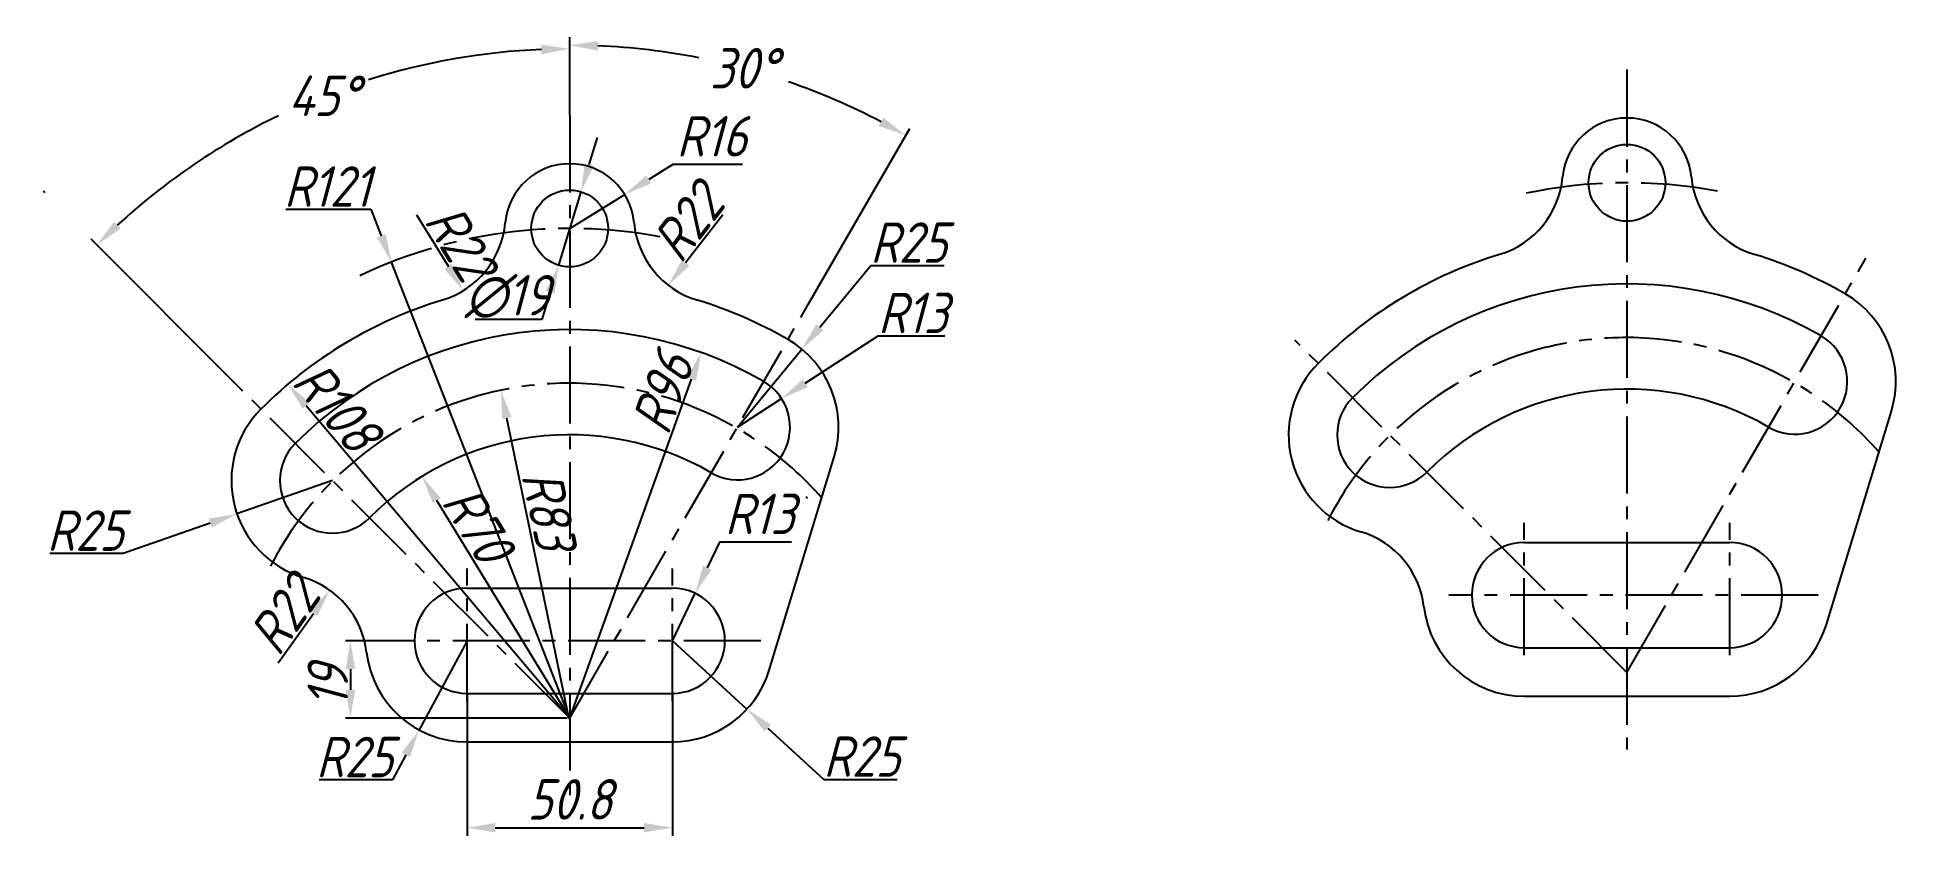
# Model space of a CAD drawing. Header units: millimetres. Extents: x 1 to 460, y 82 to 279.
import ezdxf

# ---------------------------------------------------------------- set-up
doc = ezdxf.new("R2010")
doc.units = ezdxf.units.MM
doc.linetypes.add('CENTER2', pattern=[28.575, 19.05, -3.175, 3.175, -3.175])
for name, color, linetype in [('图层1', 7, 'Continuous'), ('图层2', 1, 'CENTER2'), ('图层3', 5, 'Continuous')]:
    doc.layers.add(name, color=color, linetype=linetype)
doc.styles.add('样式 1', font='gbeitc.shx', dxfattribs={"bigfont": 'gbcbig.shx'})
doc.dimstyles.new('ISO-25', dxfattribs={"dimtxt": 10, "dimasz": 7, "dimexe": 1.25, "dimexo": 0.625, "dimtad": 1, "dimdec": 0, "dimdsep": 46, "dimtxsty": '样式 1', "dimcen": 2.5, "dimadec": 0, "dimazin": 0, "dimtfac": 1, "dimtdec": 0, "dimtmove": 0, "dimatfit": 3, "dimfxl": 0, "dimarcsym": 0})
doc.dimstyles.new('ISO-25$4', dxfattribs={"dimtxt": 10, "dimasz": 7, "dimexe": 1.25, "dimexo": 0.625, "dimtad": 1, "dimtoh": 1, "dimdec": 0, "dimdsep": 46, "dimtxsty": '样式 1', "dimcen": 2.5, "dimadec": 0, "dimazin": 0, "dimtfac": 1, "dimtdec": 0, "dimtmove": 0, "dimatfit": 0, "dimfxl": 0, "dimarcsym": 0})
doc.dimstyles.new('副本ISO-25', dxfattribs={"dimtxt": 10, "dimasz": 7, "dimexe": 2, "dimexo": 0, "dimgap": 2, "dimtad": 1, "dimtih": 1, "dimtoh": 1, "dimdec": 1, "dimdsep": 46, "dimtxsty": '样式 1', "dimcen": 2.5, "dimadec": 0, "dimazin": 0, "dimtfac": 1, "dimtdec": 1, "dimtmove": 0, "dimatfit": 0, "dimfxl": 0, "dimarcsym": 0})
doc.dimstyles.new('角度', dxfattribs={"dimtxt": 10, "dimasz": 7, "dimexe": 2, "dimexo": 0, "dimgap": 2, "dimtad": 1, "dimtih": 1, "dimtoh": 1, "dimdec": 0, "dimdsep": 46, "dimtxsty": '样式 1', "dimcen": 2.5, "dimadec": 0, "dimazin": 0, "dimtfac": 1, "dimtdec": 0, "dimtmove": 0, "dimatfit": 3, "dimfxl": 0, "dimarcsym": 0})

# ---------------------------------------------------------------- blocks, each defined once
blk = doc.blocks.new('*D1')
at = {"layer": 'Defpoints', "color": 0}
for p in [(106.95, 117.05), (157.75, 117.05), (157.75, 83.85)]:
    blk.add_point(p, dxfattribs=at)
at = {"layer": '图层3', "color": 0, "lineweight": -2}
for p, q in [((106.95, 117.05), (106.95, 81.85)), ((157.75, 117.05), (157.75, 81.85)), ((113.95, 83.85), (150.75, 83.85))]:
    blk.add_line(p, q, dxfattribs=at)
at = {"layer": '图层3', "color": 0}
for points in [[(113.95, 85.02), (113.95, 82.68), (106.95, 83.85)], [(150.75, 85.02), (150.75, 82.68), (157.75, 83.85)]]:
    blk.add_solid(points, dxfattribs=at)
at = {"layer": '图层3', "color": 0, "insert": (132.35, 90.85), "char_height": 10, "attachment_point": 5, "style": '样式 1'}
blk.add_mtext('50.8', dxfattribs=at)
blk = doc.blocks.new('*D2')
at = {"layer": 'Defpoints', "color": 0}
for p in [(93.95, 130.05), (78.11, 110.95), (132.35, 110.95)]:
    blk.add_point(p, dxfattribs=at)
at = {"layer": '图层3', "color": 0, "lineweight": -2}
for p, q in [((93.32, 130.05), (76.86, 130.05)), ((78.11, 123.05), (78.11, 117.95)), ((131.72, 110.95), (76.86, 110.95))]:
    blk.add_line(p, q, dxfattribs=at)
at = {"layer": '图层3', "color": 0}
for points in [[(76.95, 123.05), (79.28, 123.05), (78.11, 130.05)], [(76.95, 117.95), (79.28, 117.95), (78.11, 110.95)]]:
    blk.add_solid(points, dxfattribs=at)
at = {"layer": '图层3', "color": 0, "insert": (72.49, 118.87), "char_height": 10, "attachment_point": 5, "rotation": 90, "style": '样式 1'}
blk.add_mtext('19', dxfattribs=at)
blk = doc.blocks.new('*D3')
at = {"layer": 'Defpoints', "color": 0}
for p in [(132.35, 259.92), (49.65, 254.19), (50.21, 193.09), (132.35, 110.95), (132.35, 91.85)]:
    blk.add_point(p, dxfattribs=at)
at = {"layer": '图层3', "color": 0, "lineweight": -2}
for p, q in [((132.35, 259.92), (132.35, 278.35)), ((50.21, 193.09), (13.98, 229.32))]:
    blk.add_line(p, q, dxfattribs=at)
for start, end in [(92.4251, 107.4995), (115.8317, 132.5749)]:
    blk.add_arc((132.35, 110.95), 165.39, start, end, dxfattribs=at)
at = {"layer": '图层3', "color": 0}
for points in [[(125.32, 277.36), (125.37, 275.03), (132.35, 276.35)], [(21.26, 231.9), (19.64, 233.59), (15.39, 227.9)]]:
    blk.add_solid(points, dxfattribs=at)
at = {"layer": '图层3', "color": 0, "insert": (71.45, 264.73), "char_height": 10, "attachment_point": 5, "style": '样式 1'}
blk.add_mtext('45°', dxfattribs=at)
blk = doc.blocks.new('*D4')
at = {"layer": 'Defpoints', "color": 0}
for p in [(189.21, 267.19), (132.35, 259.92), (191.43, 213.29), (132.35, 110.95), (132.35, 91.85)]:
    blk.add_point(p, dxfattribs=at)
at = {"layer": '图层3', "color": 0, "lineweight": -2}
for p, q in [((132.35, 259.92), (132.35, 279.22)), ((191.43, 213.29), (216.48, 256.67))]:
    blk.add_line(p, q, dxfattribs=at)
for start, end in [(78.9139, 87.5876), (62.4124, 71.013)]:
    blk.add_arc((132.35, 110.95), 166.27, start, end, dxfattribs=at)
at = {"layer": '图层3', "color": 0}
for points in [[(139.32, 275.9), (139.37, 278.24), (132.35, 277.22)], [(209.91, 259.34), (208.78, 257.29), (215.48, 254.94)]]:
    blk.add_solid(points, dxfattribs=at)
at = {"layer": '图层3', "color": 0, "insert": (175.38, 271.55), "char_height": 10, "attachment_point": 5, "style": '样式 1'}
blk.add_mtext('30°', dxfattribs=at)
blk = doc.blocks.new('*D5')
at = {"layer": 'Defpoints', "color": 0}
for p in [(184.75, 189.91), (173.85, 182.83)]:
    blk.add_point(p, dxfattribs=at)
at = {"layer": '图层3', "color": 0, "lineweight": -2}
for p, q in [((190.62, 193.72), (208.68, 205.44)), ((208.68, 205.44), (225.14, 205.44)), ((173.85, 182.83), (184.75, 189.91))]:
    blk.add_line(p, q, dxfattribs=at)
at = {"layer": '图层3', "color": 0}
blk.add_solid([(189.99, 194.7), (191.26, 192.74), (184.75, 189.91)], dxfattribs=at)
at = {"layer": '图层3', "color": 0, "insert": (217.22, 211.07), "char_height": 10, "attachment_point": 5, "style": '样式 1'}
blk.add_mtext('R13', dxfattribs=at)
blk = doc.blocks.new('*D6')
at = {"layer": 'Defpoints', "color": 0}
for p in [(163.36, 141.78), (157.75, 130.05)]:
    blk.add_point(p, dxfattribs=at)
at = {"layer": '图层3', "color": 0, "lineweight": -2}
for p, q in [((169.41, 154.4), (166.39, 148.09)), ((187.24, 154.4), (169.41, 154.4)), ((157.75, 130.05), (163.36, 141.78))]:
    blk.add_line(p, q, dxfattribs=at)
at = {"layer": '图层3', "color": 0}
blk.add_solid([(165.33, 148.59), (167.44, 147.59), (163.36, 141.78)], dxfattribs=at)
at = {"layer": '图层3', "color": 0, "insert": (179.33, 161.4), "char_height": 10, "attachment_point": 5, "style": '样式 1'}
blk.add_mtext('R13', dxfattribs=at)
blk = doc.blocks.new('*D9')
at = {"layer": 'Defpoints', "color": 0}
for p in [(135.14, 241.03), (129.55, 222.87)]:
    blk.add_point(p, dxfattribs=at)
at = {"layer": '图层3', "color": 0, "lineweight": -2}
for p, q in [((137.2, 247.72), (139.26, 254.41)), ((135.14, 241.03), (129.55, 222.87)), ((127.49, 216.18), (125.43, 209.49)), ((125.43, 209.49), (108.98, 209.49))]:
    blk.add_line(p, q, dxfattribs=at)
at = {"layer": '图层3', "color": 0}
for points in [[(136.08, 248.07), (138.31, 247.38), (135.14, 241.03)], [(126.38, 216.53), (128.61, 215.84), (129.55, 222.87)]]:
    blk.add_solid(points, dxfattribs=at)
at = {"layer": '图层3', "color": 0, "insert": (116.89, 215.12), "char_height": 10, "attachment_point": 5, "style": '样式 1'}
blk.add_mtext('∅19', dxfattribs=at)
blk = doc.blocks.new('*D14')
at = {"layer": 'Defpoints', "color": 0}
for p in [(145.95, 240.37), (132.35, 231.95)]:
    blk.add_point(p, dxfattribs=at)
at = {"layer": '图层3', "color": 0, "lineweight": -2}
for p, q in [((157.86, 247.73), (151.91, 244.05)), ((175.07, 247.73), (157.86, 247.73)), ((132.35, 231.95), (145.95, 240.37))]:
    blk.add_line(p, q, dxfattribs=at)
at = {"layer": '图层3', "color": 0}
blk.add_solid([(151.29, 245.04), (152.52, 243.05), (145.95, 240.37)], dxfattribs=at)
at = {"layer": '图层3', "color": 0, "insert": (167.47, 254.73), "char_height": 10, "attachment_point": 5, "style": '样式 1'}
blk.add_mtext('R16', dxfattribs=at)
blk = doc.blocks.new('*D15')
at = {"layer": 'Defpoints', "color": 0}
for p in [(157.75, 130.05), (176.19, 113.18)]:
    blk.add_point(p, dxfattribs=at)
at = {"layer": '图层3', "color": 0, "lineweight": -2}
for p, q in [((157.75, 130.05), (176.19, 113.18)), ((181.36, 108.46), (195.2, 95.8)), ((195.2, 95.8), (213.33, 95.8))]:
    blk.add_line(p, q, dxfattribs=at)
at = {"layer": '图层3', "color": 0}
blk.add_solid([(182.15, 109.32), (180.57, 107.6), (176.19, 113.18)], dxfattribs=at)
at = {"layer": '图层3', "color": 0, "insert": (204.58, 101.43), "char_height": 10, "attachment_point": 5, "style": '样式 1'}
blk.add_mtext('R25', dxfattribs=at)
blk = doc.blocks.new('*D16')
at = {"layer": 'Defpoints', "color": 0}
for p in [(72.99, 142.53), (60.26, 124.59)]:
    blk.add_point(p, dxfattribs=at)
at = {"layer": '图层3', "color": 0, "lineweight": -2}
blk.add_line((60.26, 124.59), (68.94, 136.82), dxfattribs=at)
at = {"layer": '图层3', "color": 0}
blk.add_solid([(67.99, 137.5), (69.89, 136.15), (72.99, 142.53)], dxfattribs=at)
at = {"layer": '图层3', "color": 0, "insert": (61.69, 136.32), "char_height": 10, "attachment_point": 5, "rotation": 54.6465, "style": '样式 1'}
blk.add_mtext('R22', dxfattribs=at)
blk = doc.blocks.new('*D17')
at = {"layer": 'Defpoints', "color": 0}
for p in [(73.66, 169.64), (50.04, 161.43)]:
    blk.add_point(p, dxfattribs=at)
at = {"layer": '图层3', "color": 0, "lineweight": -2}
for p, q in [((73.66, 169.64), (50.04, 161.43)), ((43.43, 159.13), (21.91, 151.64)), ((21.91, 151.64), (3.79, 151.64))]:
    blk.add_line(p, q, dxfattribs=at)
at = {"layer": '图层3', "color": 0}
blk.add_solid([(43.05, 160.23), (43.81, 158.03), (50.04, 161.43)], dxfattribs=at)
at = {"layer": '图层3', "color": 0, "insert": (12.54, 157.27), "char_height": 10, "attachment_point": 5, "style": '样式 1'}
blk.add_mtext('R25', dxfattribs=at)
blk = doc.blocks.new('*D18')
at = {"layer": 'Defpoints', "color": 0}
for p in [(95.82, 170.67), (132.35, 110.95)]:
    blk.add_point(p, dxfattribs=at)
at = {"layer": '图层3', "color": 0, "lineweight": -2}
blk.add_line((132.35, 110.95), (99.47, 164.69), dxfattribs=at)
at = {"layer": '图层3', "color": 0}
blk.add_solid([(100.46, 165.3), (98.47, 164.09), (95.82, 170.67)], dxfattribs=at)
at = {"layer": '图层3', "color": 0, "insert": (109.59, 158.92), "char_height": 10, "attachment_point": 5, "rotation": 301.4563, "style": '样式 1'}
blk.add_mtext('R70', dxfattribs=at)
blk = doc.blocks.new('*D19')
at = {"layer": 'Defpoints', "color": 0}
for p in [(115.35, 191.96), (132.25, 110.7)]:
    blk.add_point(p, dxfattribs=at)
at = {"layer": '图层3', "color": 0, "lineweight": -2}
blk.add_line((132.25, 110.7), (116.77, 185.1), dxfattribs=at)
at = {"layer": '图层3', "color": 0}
blk.add_solid([(117.92, 185.34), (115.63, 184.87), (115.35, 191.96)], dxfattribs=at)
at = {"layer": '图层3', "color": 0, "insert": (127.23, 162.44), "char_height": 10, "attachment_point": 5, "rotation": 281.7465, "style": '样式 1'}
blk.add_mtext('R83', dxfattribs=at)
blk = doc.blocks.new('*D20')
at = {"layer": 'Defpoints', "color": 0}
for p in [(164.86, 201.28), (132.35, 110.95)]:
    blk.add_point(p, dxfattribs=at)
at = {"layer": '图层3', "color": 0, "lineweight": -2}
blk.add_line((132.35, 110.95), (162.49, 194.69), dxfattribs=at)
at = {"layer": '图层3', "color": 0}
blk.add_solid([(161.4, 195.09), (163.59, 194.3), (164.86, 201.28)], dxfattribs=at)
at = {"layer": '图层3', "color": 0, "insert": (155.31, 191.33), "char_height": 10, "attachment_point": 5, "rotation": 70.1994, "style": '样式 1'}
blk.add_mtext('R96', dxfattribs=at)
blk = doc.blocks.new('*D21')
at = {"layer": 'Defpoints', "color": 0}
for p in [(62.67, 193.47), (132.35, 110.95)]:
    blk.add_point(p, dxfattribs=at)
at = {"layer": '图层3', "color": 0, "lineweight": -2}
blk.add_line((132.35, 110.95), (67.18, 188.12), dxfattribs=at)
at = {"layer": '图层3', "color": 0}
blk.add_solid([(68.07, 188.87), (66.29, 187.37), (62.67, 193.47)], dxfattribs=at)
at = {"layer": '图层3', "color": 0, "insert": (74.71, 187.93), "char_height": 10, "attachment_point": 5, "rotation": 310.1795, "style": '样式 1'}
blk.add_mtext('R108', dxfattribs=at)
blk = doc.blocks.new('*D22')
at = {"layer": 'Defpoints', "color": 0}
for p in [(189.75, 202.12), (173.85, 182.83)]:
    blk.add_point(p, dxfattribs=at)
at = {"layer": '图层3', "color": 0, "lineweight": -2}
for p, q in [((194.2, 207.52), (206.82, 222.83)), ((206.82, 222.83), (224.94, 222.83)), ((173.85, 182.83), (189.75, 202.12))]:
    blk.add_line(p, q, dxfattribs=at)
at = {"layer": '图层3', "color": 0}
blk.add_solid([(193.3, 208.27), (195.1, 206.78), (189.75, 202.12)], dxfattribs=at)
at = {"layer": '图层3', "color": 0, "insert": (216.19, 228.46), "char_height": 10, "attachment_point": 5, "style": '样式 1'}
blk.add_mtext('R25', dxfattribs=at)
blk = doc.blocks.new('*D23')
at = {"layer": 'Defpoints', "color": 0}
for p in [(106.95, 130.05), (95.12, 108.03)]:
    blk.add_point(p, dxfattribs=at)
at = {"layer": '图层3', "color": 0, "lineweight": -2}
for p, q in [((106.95, 130.05), (95.12, 108.03)), ((91.81, 101.86), (88.5, 95.69)), ((88.5, 95.69), (70.37, 95.69))]:
    blk.add_line(p, q, dxfattribs=at)
at = {"layer": '图层3', "color": 0}
blk.add_solid([(90.78, 102.41), (92.84, 101.31), (95.12, 108.03)], dxfattribs=at)
at = {"layer": '图层3', "color": 0, "insert": (79.12, 101.32), "char_height": 10, "attachment_point": 5, "style": '样式 1'}
blk.add_mtext('R25', dxfattribs=at)
blk = doc.blocks.new('*D51')
at = {"layer": 'Defpoints', "color": 0}
for p in [(170.2, 235.32), (156.74, 217.91)]:
    blk.add_point(p, dxfattribs=at)
at = {"layer": '图层3', "color": 0, "lineweight": -2}
blk.add_line((170.2, 235.32), (161.02, 223.45), dxfattribs=at)
at = {"layer": '图层3', "color": 0}
blk.add_solid([(160.1, 224.16), (161.95, 222.74), (156.74, 217.91)], dxfattribs=at)
at = {"layer": '图层3', "color": 0, "insert": (161.58, 233.37), "char_height": 10, "attachment_point": 5, "rotation": 52.3045, "style": '样式 1'}
blk.add_mtext('R22', dxfattribs=at)
blk = doc.blocks.new('*D52')
at = {"layer": 'Defpoints', "color": 0}
for p in [(94.49, 235.32), (106.01, 216.57)]:
    blk.add_point(p, dxfattribs=at)
at = {"layer": '图层3', "color": 0, "lineweight": -2}
blk.add_line((94.49, 235.32), (102.35, 222.54), dxfattribs=at)
at = {"layer": '图层3', "color": 0}
blk.add_solid([(103.34, 223.15), (101.35, 221.93), (106.01, 216.57)], dxfattribs=at)
at = {"layer": '图层3', "color": 0, "insert": (105.28, 228.51), "char_height": 10, "attachment_point": 5, "rotation": 301.5606, "style": '样式 1'}
blk.add_mtext('R22', dxfattribs=at)
blk = doc.blocks.new('*D66')
at = {"layer": 'Defpoints', "color": 0}
for p in [(88.28, 223.65), (132.35, 110.95)]:
    blk.add_point(p, dxfattribs=at)
at = {"layer": '图层3', "color": 0, "lineweight": -2}
for p, q in [((62.15, 236.68), (83.19, 236.68)), ((83.19, 236.68), (85.74, 230.16)), ((132.35, 110.95), (88.28, 223.65))]:
    blk.add_line(p, q, dxfattribs=at)
at = {"layer": '图层3', "color": 0}
blk.add_solid([(86.82, 230.59), (84.65, 229.74), (88.28, 223.65)], dxfattribs=at)
at = {"layer": '图层3', "color": 0, "insert": (72.35, 242.31), "char_height": 10, "attachment_point": 5, "style": '样式 1'}
blk.add_mtext('R121', dxfattribs=at)

msp = doc.modelspace()

# ---------------------------------------------------------------- linework, layer by layer
at = {"layer": '图层1'}
for p, q in [((443.17, 134.05), (459.27, 186.83)), ((181.66, 122.76), (197.76, 175.54)), ((368.46, 154.34), (419.26, 154.34)), ((106.95, 143.05), (157.75, 143.05)), ((368.46, 128.34), (419.26, 128.34)), ((106.95, 117.05), (157.75, 117.05)), ((368.46, 116.34), (419.26, 116.34)), ((106.95, 105.05), (157.75, 105.05))]:
    msp.add_line(p, q, dxfattribs=at)
for centre in [(393.86, 243.24), (132.35, 231.95)]:
    msp.add_circle(centre, 9.5, dxfattribs=at)
for centre, radius, start, end in [((393.86, 243.24), 16, 5.0845, 174.9155), ((132.35, 231.95), 16, 5.0845, 174.9155), ((356.01, 246.61), 22, 286.9273, 354.9155), ((431.71, 246.61), 22, 185.0845, 253.0727), ((94.49, 235.32), 22, 286.9273, 354.9155), ((170.2, 235.32), 22, 185.0845, 253.0727), ((393.86, 122.24), 108, 106.9793, 135), ((393.86, 122.24), 108, 60, 73.0207), ((393.86, 122.24), 96, 60, 135), ((132.35, 110.95), 108, 106.9793, 135), ((132.35, 110.95), 108, 60, 73.0207), ((435.36, 194.12), 25, 343.0362, 60), ((132.35, 110.95), 96, 60, 135), ((173.85, 182.83), 25, 343.0362, 60), ((435.36, 194.12), 13, 240, 60), ((335.17, 180.93), 25, 135, 253.4454), ((173.85, 182.83), 13, 240, 60), ((335.17, 180.93), 13, 135, 315), ((393.86, 122.24), 70, 60, 135), ((73.66, 169.64), 25, 135, 253.4454), ((132.35, 110.95), 70, 60, 135), ((73.66, 169.64), 13, 135, 315), ((321.78, 135.88), 22, 6.6735, 73.4454), ((368.46, 141.34), 13, 90, 270), ((419.26, 141.34), 13, 270, 90), ((60.26, 124.59), 22, 6.6735, 73.4454), ((106.95, 130.05), 13, 90, 270), ((157.75, 130.05), 13, 270, 90), ((368.46, 141.34), 25, 186.6735, 270), ((419.26, 141.34), 25, 270, 343.0362), ((106.95, 130.05), 25, 186.6735, 270), ((157.75, 130.05), 25, 270, 343.0362)]:
    msp.add_arc(centre, radius, start, end, dxfattribs=at)
at = {"layer": '图层2'}
for p, q in [((393.86, 271.21), (393.86, 103.14)), ((132.35, 259.92), (132.35, 91.85)), ((2.56, 240.74), (2.16, 241.14)), ((393.86, 122.24), (452.94, 224.58)), ((132.35, 110.95), (191.43, 213.29)), ((393.86, 122.24), (311.72, 204.38)), ((132.35, 110.95), (50.21, 193.09)), ((191.22, 165.21), (190.82, 165.61)), ((368.46, 126.45), (368.46, 159.16)), ((419.26, 126.45), (419.26, 159.16)), ((106.95, 115.16), (106.95, 147.88)), ((157.75, 115.16), (157.75, 147.88)), ((441.13, 141.34), (349.78, 141.34)), ((179.62, 130.05), (88.27, 130.05))]:
    msp.add_line(p, q, dxfattribs=at)
for centre, radius, start, end in [((393.86, 122.24), 121, 79.3318, 102.1755), ((132.35, 110.95), 121, 79.3318, 116.381), ((393.76, 121.98), 83, 41.1507, 154.3318), ((132.25, 110.7), 83, 41.1507, 154.3318)]:
    msp.add_arc(centre, radius, start, end, dxfattribs=at)

# ---------------------------------------------------------------- dimensions: what is measured, and where the dimension line sits
at = {"layer": '图层3'}
dim = msp.add_angular_dim_2l(base=(49.65, 254.19), line1=((132.35, 259.92), (132.35, 91.85)), line2=((132.35, 110.95), (50.21, 193.09)), dimstyle='角度', dxfattribs=at)
dim.commit()
dim.dimension.update_dxf_attribs({"geometry": '*D3', "text_midpoint": (71.45, 264.73), "dimtype": 162})
dim = msp.add_angular_dim_2l(base=(189.21, 267.19), line1=((132.35, 259.92), (132.35, 91.85)), line2=((132.35, 110.95), (191.43, 213.29)), dimstyle='角度', dxfattribs=at)
dim.commit()
dim.dimension.update_dxf_attribs({"geometry": '*D4', "text_midpoint": (175.38, 271.55)})
for center, mpoint, picture, middle in [((132.35, 231.95), (145.95, 240.37), '*D14', (167.47, 254.73)), ((157.75, 130.05), (163.36, 141.78), '*D6', (179.33, 161.4))]:
    dim = msp.add_radius_dim(center=center, mpoint=mpoint, dimstyle='角度', dxfattribs=at)
    dim.commit()
    dim.dimension.update_dxf_attribs({"geometry": picture, "text_midpoint": middle})
dim = msp.add_diameter_dim_2p(p1=(135.14, 241.03), p2=(129.55, 222.87), dimstyle='ISO-25', override={"dimtoh": 1, "dimatfit": 0}, dxfattribs=at)
dim.commit()
dim.dimension.update_dxf_attribs({"geometry": '*D9', "text_midpoint": (116.89, 209.49), "dimtype": 163})
at = {"layer": '图层3', "color": 1}
dim = msp.add_radius_dim(center=(132.35, 110.95), mpoint=(88.28, 223.65), dimstyle='ISO-25$4', override={"dimtmove": 1}, dxfattribs=at)
dim.commit()
dim.dimension.update_dxf_attribs({"geometry": '*D66', "text_midpoint": (83.19, 236.68)})
for center, mpoint, picture, middle in [((170.2, 235.32), (156.74, 217.91), '*D51', (166.03, 229.93)), ((94.49, 235.32), (106.01, 216.57), '*D52', (100.49, 225.56)), ((173.85, 182.83), (189.75, 202.12), '*D22', (216.19, 222.83)), ((132.35, 110.95), (164.86, 201.28), '*D20', (160.6, 189.43)), ((106.95, 130.05), (95.12, 108.03), '*D23', (79.12, 95.69))]:
    dim = msp.add_radius_dim(center=center, mpoint=mpoint, dimstyle='ISO-25$4', dxfattribs=at)
    dim.commit()
    dim.dimension.update_dxf_attribs({"geometry": picture, "text_midpoint": middle, "dimtype": 164})
at = {"layer": '图层3'}
for center, mpoint, picture, middle in [((173.85, 182.83), (184.75, 189.91), '*D5', (217.22, 205.44)), ((132.35, 110.95), (62.67, 193.47), '*D21', (70.41, 184.3)), ((132.25, 110.7), (115.35, 191.96), '*D19', (121.72, 161.3)), ((132.35, 110.95), (95.82, 170.67), '*D18', (104.79, 155.99)), ((73.66, 169.64), (50.04, 161.43), '*D17', (12.54, 151.64)), ((60.26, 124.59), (72.99, 142.53), '*D16', (66.28, 133.06)), ((157.75, 130.05), (176.19, 113.18), '*D15', (204.58, 95.8))]:
    dim = msp.add_radius_dim(center=center, mpoint=mpoint, dimstyle='ISO-25$4', dxfattribs=at)
    dim.commit()
    dim.dimension.update_dxf_attribs({"geometry": picture, "text_midpoint": middle, "dimtype": 164})
dim = msp.add_linear_dim(base=(78.11, 110.95), p1=(93.95, 130.05), p2=(132.35, 110.95), angle=90, dimstyle='ISO-25', override={"dimtxsty": '样式 1'}, dxfattribs=at)
dim.commit()
dim.dimension.update_dxf_attribs({"geometry": '*D2', "text_midpoint": (78.11, 118.87), "dimtype": 160})
dim = msp.add_linear_dim(base=(157.75, 83.85), p1=(106.95, 117.05), p2=(157.75, 117.05), dimstyle='副本ISO-25', override={"dimdec": 1, "dimtdec": 1}, dxfattribs=at)
dim.commit()
dim.dimension.update_dxf_attribs({"geometry": '*D1', "text_midpoint": (132.35, 90.85)})

doc.saveas('drawing.dxf')
